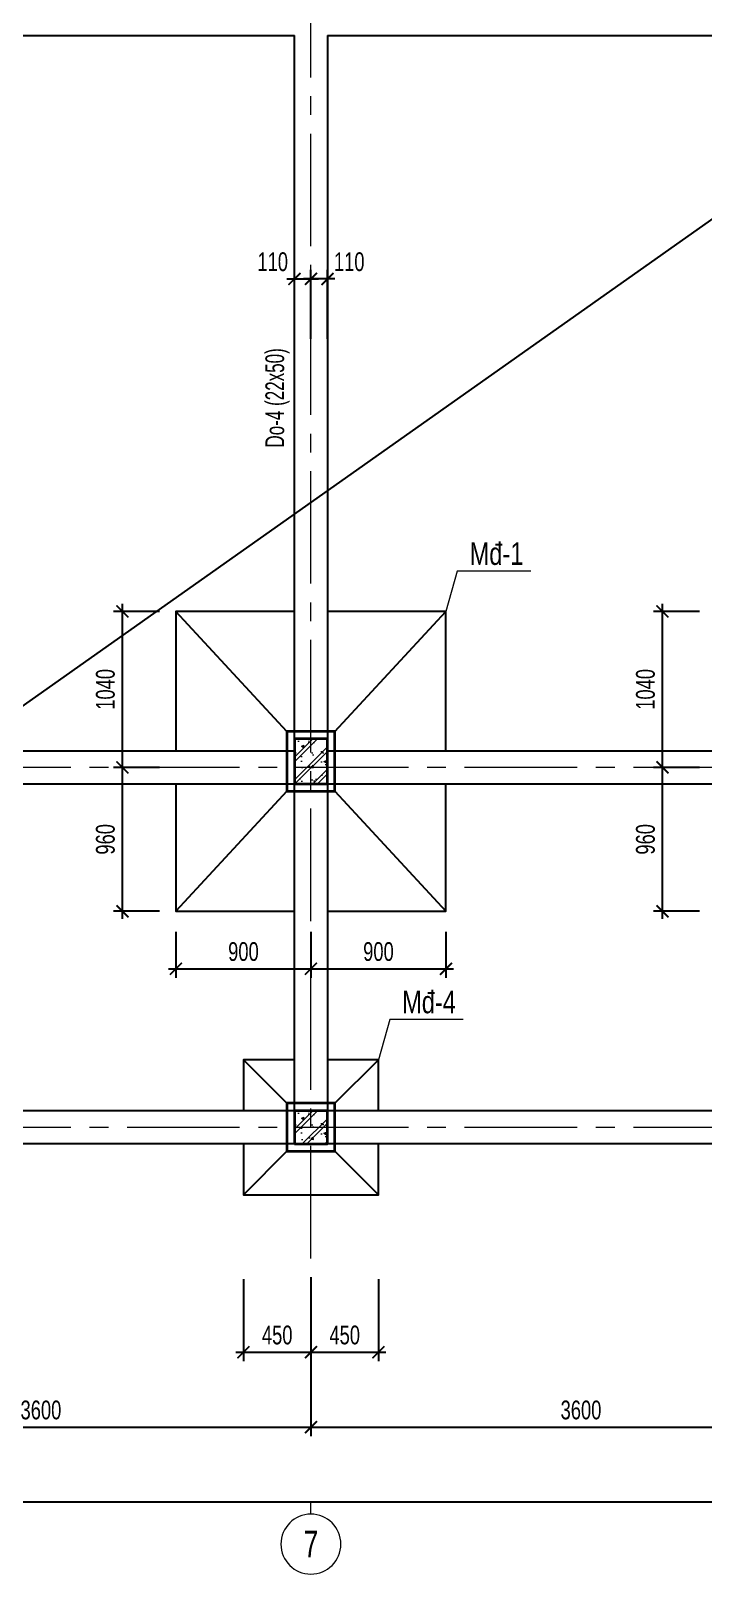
# Model space of a CAD drawing. Header units: millimetres. Extents: x 0 to 42050, y 0 to 29700.
# Drawn here: x 24722 to 29208, y 11580 to 21922 of the extents above; entities that cross this region are included whole.
import ezdxf
from ezdxf.enums import TextEntityAlignment as Align

# ---------------------------------------------------------------- set-up
doc = ezdxf.new("R2010")
doc.units = ezdxf.units.MM
doc.header["$LTSCALE"] = 1000
doc.header["$MEASUREMENT"] = 0
doc.linetypes.add('CENTER2', pattern=[1.125, 0.75, -0.125, 0.125, -0.125])
for name, color, linetype, lineweight in [('CDC_01.AXIS', 160, 'CENTER2', 13), ('CDC_02.DIM', 1, 'Continuous', 18), ('CDC_03.BORDER', 3, 'Continuous', 25), ('CDC_07.TEXTCOL', 3, 'Continuous', 18), ('CDC_08.TEXTBEAM', 2, 'Continuous', 18), ('CDC_09.COLUMN', 4, 'Continuous', 35), ('CDC_10.HATCH', 251, 'Continuous', 9)]:
    doc.layers.add(name, color=color, linetype=linetype, lineweight=lineweight)
doc.layers.add('KCS_Plotter', color=11, linetype='Continuous', plot=False)
doc.styles.add('KCS_BIGTEXT', font='arial.ttf', dxfattribs={"width": 0.7})
doc.styles.add('KCS_SMTEXT', font='arial.ttf', dxfattribs={"width": 0.7})
doc.dimstyles.new('KCS_DIM50', dxfattribs={"dimscale": 50, "dimtxt": 2.5, "dimasz": 1.6, "dimexe": 1.2, "dimexo": 0, "dimgap": 1, "dimtad": 1, "dimdec": 0, "dimzin": 0, "dimdsep": 46, "dimtxsty": 'KCS_SMTEXT', "dimblk": 'ARCHTICK', "dimcen": 0, "dimdle": 1, "dimclrd": 256, "dimclre": 256, "dimclrt": 2, "dimadec": 0, "dimazin": 0, "dimtfac": 1, "dimtdec": 0, "dimtix": 1, "dimtmove": 2, "dimatfit": 3, "dimfxl": 1, "dimtolj": 1, "dimtzin": 0, "dimarcsym": 0})

# ---------------------------------------------------------------- blocks, each defined once
blk = doc.blocks.new('_ArchTick')
at = {"color": 0, "linetype": 'ByBlock', "const_width": 0.15}
blk.add_lwpolyline([(-0.5, -0.5), (0.5, 0.5)], dxfattribs=at)
blk = doc.blocks.new('*D5')
at = {"layer": 'CDC_02.DIM', "lineweight": -2, "transparency": 16777216}
for p, q in [((4988, 13612), (4988, 12052)), ((33788, 13612), (33788, 12052)), ((33838, 12112), (4938, 12112))]:
    blk.add_line(p, q, dxfattribs=at)
at = {"layer": 'DEFPOINTS', "color": 0, "transparency": 16777216}
for p in [(4988, 13612), (33788, 13612), (4988, 12112)]:
    blk.add_point(p, dxfattribs=at)
at = {"layer": 'CDC_02.DIM', "lineweight": -2, "transparency": 16777216, "xscale": 80, "yscale": 80, "zscale": 80, "rotation": 180}
blk.add_blockref('_ArchTick', (4988, 12112), dxfattribs=at)
at = {"layer": 'CDC_02.DIM', "lineweight": -2, "transparency": 16777216, "xscale": 80, "yscale": 80, "zscale": 80}
blk.add_blockref('_ArchTick', (33788, 12112), dxfattribs=at)
at = {"layer": 'CDC_02.DIM', "color": 2, "transparency": 16777216, "insert": (19388, 12226), "char_height": 125, "attachment_point": 5, "style": 'KCS_SMTEXT'}
blk.add_mtext('\\A1;28800', dxfattribs=at)
blk = doc.blocks.new('*D17')
at = {"layer": 'CDC_02.DIM', "lineweight": -2, "transparency": 16777216}
for p, q in [((22988, 13612), (22988, 12552)), ((26588, 13612), (26588, 12552)), ((22938, 12612), (26638, 12612))]:
    blk.add_line(p, q, dxfattribs=at)
at = {"layer": 'DEFPOINTS', "color": 0, "transparency": 16777216}
for p in [(22988, 13612), (26588, 13612), (26588, 12612)]:
    blk.add_point(p, dxfattribs=at)
at = {"layer": 'CDC_02.DIM', "lineweight": -2, "transparency": 16777216, "xscale": 80, "yscale": 80, "zscale": 80, "rotation": 180}
blk.add_blockref('_ArchTick', (22988, 12612), dxfattribs=at)
at = {"layer": 'CDC_02.DIM', "lineweight": -2, "transparency": 16777216, "xscale": 80, "yscale": 80, "zscale": 80}
blk.add_blockref('_ArchTick', (26588, 12612), dxfattribs=at)
at = {"layer": 'CDC_02.DIM', "color": 2, "transparency": 16777216, "insert": (24788, 12726), "char_height": 125, "attachment_point": 5, "style": 'KCS_SMTEXT'}
blk.add_mtext('\\A1;3600', dxfattribs=at)
blk = doc.blocks.new('*D18')
at = {"layer": 'CDC_02.DIM', "lineweight": -2, "transparency": 16777216}
for p, q in [((26588, 13612), (26588, 12552)), ((30188, 13612), (30188, 12552)), ((26538, 12612), (30238, 12612))]:
    blk.add_line(p, q, dxfattribs=at)
at = {"layer": 'DEFPOINTS', "color": 0, "transparency": 16777216}
for p in [(26588, 13612), (30188, 13612), (30188, 12612)]:
    blk.add_point(p, dxfattribs=at)
at = {"layer": 'CDC_02.DIM', "lineweight": -2, "transparency": 16777216, "xscale": 80, "yscale": 80, "zscale": 80, "rotation": 180}
blk.add_blockref('_ArchTick', (26588, 12612), dxfattribs=at)
at = {"layer": 'CDC_02.DIM', "lineweight": -2, "transparency": 16777216, "xscale": 80, "yscale": 80, "zscale": 80}
blk.add_blockref('_ArchTick', (30188, 12612), dxfattribs=at)
at = {"layer": 'CDC_02.DIM', "color": 2, "transparency": 16777216, "insert": (28388, 12726), "char_height": 125, "attachment_point": 5, "style": 'KCS_SMTEXT'}
blk.add_mtext('\\A1;3600', dxfattribs=at)
blk = doc.blocks.new('vong')
at = {"layer": 'CDC_02.DIM', "color": 1}
blk.add_line((0, -160), (0, 0), dxfattribs=at)
blk.add_circle((0, -560), 400, dxfattribs=at)
blk = doc.blocks.new('*D65')
at = {"layer": 'CDC_02.DIM', "lineweight": -2, "transparency": 16777216}
for p, q in [((26138, 13598), (26138, 13052)), ((26588, 13598), (26588, 13052)), ((26088, 13112), (26638, 13112))]:
    blk.add_line(p, q, dxfattribs=at)
at = {"layer": 'DEFPOINTS', "color": 0, "transparency": 16777216}
for p in [(26138, 13598), (26588, 13598), (26588, 13112)]:
    blk.add_point(p, dxfattribs=at)
at = {"layer": 'CDC_02.DIM', "lineweight": -2, "transparency": 16777216, "xscale": 80, "yscale": 80, "zscale": 80, "rotation": 180}
blk.add_blockref('_ArchTick', (26138, 13112), dxfattribs=at)
at = {"layer": 'CDC_02.DIM', "lineweight": -2, "transparency": 16777216, "xscale": 80, "yscale": 80, "zscale": 80}
blk.add_blockref('_ArchTick', (26588, 13112), dxfattribs=at)
at = {"layer": 'CDC_02.DIM', "color": 2, "transparency": 16777216, "insert": (26363, 13226), "char_height": 125, "attachment_point": 5, "style": 'KCS_SMTEXT'}
blk.add_mtext('\\A1;450', dxfattribs=at)
blk = doc.blocks.new('*D66')
at = {"layer": 'CDC_02.DIM', "lineweight": -2, "transparency": 16777216}
for p, q in [((26588, 13598), (26588, 13052)), ((27038, 13598), (27038, 13052)), ((26538, 13112), (27088, 13112))]:
    blk.add_line(p, q, dxfattribs=at)
at = {"layer": 'DEFPOINTS', "color": 0, "transparency": 16777216}
for p in [(26588, 13598), (27038, 13598), (27038, 13112)]:
    blk.add_point(p, dxfattribs=at)
at = {"layer": 'CDC_02.DIM', "lineweight": -2, "transparency": 16777216, "xscale": 80, "yscale": 80, "zscale": 80, "rotation": 180}
blk.add_blockref('_ArchTick', (26588, 13112), dxfattribs=at)
at = {"layer": 'CDC_02.DIM', "lineweight": -2, "transparency": 16777216, "xscale": 80, "yscale": 80, "zscale": 80}
blk.add_blockref('_ArchTick', (27038, 13112), dxfattribs=at)
at = {"layer": 'CDC_02.DIM', "color": 2, "transparency": 16777216, "insert": (26813, 13226), "char_height": 125, "attachment_point": 5, "style": 'KCS_SMTEXT'}
blk.add_mtext('\\A1;450', dxfattribs=at)
blk = doc.blocks.new('*D107')
at = {"layer": 'CDC_02.DIM', "lineweight": -2, "transparency": 16777216}
for p, q in [((25578, 17012), (25271, 17012)), ((25331, 16002), (25331, 17062)), ((25578, 16052), (25271, 16052))]:
    blk.add_line(p, q, dxfattribs=at)
at = {"layer": 'DEFPOINTS', "color": 0, "transparency": 16777216}
for p in [(25331, 17012), (25578, 17012), (25578, 16052)]:
    blk.add_point(p, dxfattribs=at)
at = {"layer": 'CDC_02.DIM', "lineweight": -2, "transparency": 16777216, "xscale": 80, "yscale": 80, "zscale": 80}
for p, rotation in [((25331, 17012), 90), ((25331, 16052), 270)]:
    blk.add_blockref('_ArchTick', p, dxfattribs=dict(at, rotation=rotation))
at = {"layer": 'CDC_02.DIM', "color": 2, "transparency": 16777216, "insert": (25218, 16532), "char_height": 125, "attachment_point": 5, "rotation": 90, "style": 'KCS_SMTEXT'}
blk.add_mtext('\\A1;960', dxfattribs=at)
blk = doc.blocks.new('*D108')
at = {"layer": 'CDC_02.DIM', "lineweight": -2, "transparency": 16777216}
for p, q in [((25331, 16962), (25331, 18102)), ((25578, 18052), (25271, 18052)), ((25578, 17012), (25271, 17012))]:
    blk.add_line(p, q, dxfattribs=at)
at = {"layer": 'DEFPOINTS', "color": 0, "transparency": 16777216}
for p in [(25331, 18052), (25578, 18052), (25578, 17012)]:
    blk.add_point(p, dxfattribs=at)
at = {"layer": 'CDC_02.DIM', "lineweight": -2, "transparency": 16777216, "xscale": 80, "yscale": 80, "zscale": 80}
for p, rotation in [((25331, 18052), 90), ((25331, 17012), 270)]:
    blk.add_blockref('_ArchTick', p, dxfattribs=dict(at, rotation=rotation))
at = {"layer": 'CDC_02.DIM', "color": 2, "transparency": 16777216, "insert": (25218, 17532), "char_height": 125, "attachment_point": 5, "rotation": 90, "style": 'KCS_SMTEXT'}
blk.add_mtext('\\A1;1040', dxfattribs=at)
blk = doc.blocks.new('*D109')
at = {"layer": 'CDC_02.DIM', "lineweight": -2, "transparency": 16777216}
for p, q in [((29178, 17012), (28871, 17012)), ((28931, 16002), (28931, 17062)), ((29178, 16052), (28871, 16052))]:
    blk.add_line(p, q, dxfattribs=at)
at = {"layer": 'DEFPOINTS', "color": 0, "transparency": 16777216}
for p in [(28931, 17012), (29178, 17012), (29178, 16052)]:
    blk.add_point(p, dxfattribs=at)
at = {"layer": 'CDC_02.DIM', "lineweight": -2, "transparency": 16777216, "xscale": 80, "yscale": 80, "zscale": 80}
for p, rotation in [((28931, 17012), 90), ((28931, 16052), 270)]:
    blk.add_blockref('_ArchTick', p, dxfattribs=dict(at, rotation=rotation))
at = {"layer": 'CDC_02.DIM', "color": 2, "transparency": 16777216, "insert": (28818, 16532), "char_height": 125, "attachment_point": 5, "rotation": 90, "style": 'KCS_SMTEXT'}
blk.add_mtext('\\A1;960', dxfattribs=at)
blk = doc.blocks.new('*D110')
at = {"layer": 'CDC_02.DIM', "lineweight": -2, "transparency": 16777216}
for p, q in [((28931, 16962), (28931, 18102)), ((29178, 18052), (28871, 18052)), ((29178, 17012), (28871, 17012))]:
    blk.add_line(p, q, dxfattribs=at)
at = {"layer": 'DEFPOINTS', "color": 0, "transparency": 16777216}
for p in [(28931, 18052), (29178, 18052), (29178, 17012)]:
    blk.add_point(p, dxfattribs=at)
at = {"layer": 'CDC_02.DIM', "lineweight": -2, "transparency": 16777216, "xscale": 80, "yscale": 80, "zscale": 80}
for p, rotation in [((28931, 18052), 90), ((28931, 17012), 270)]:
    blk.add_blockref('_ArchTick', p, dxfattribs=dict(at, rotation=rotation))
at = {"layer": 'CDC_02.DIM', "color": 2, "transparency": 16777216, "insert": (28818, 17532), "char_height": 125, "attachment_point": 5, "rotation": 90, "style": 'KCS_SMTEXT'}
blk.add_mtext('\\A1;1040', dxfattribs=at)
blk = doc.blocks.new('*D121')
at = {"layer": 'CDC_02.DIM', "lineweight": -2, "transparency": 16777216}
for p, q in [((25688, 15916), (25688, 15609)), ((26588, 15916), (26588, 15609)), ((25638, 15669), (26638, 15669))]:
    blk.add_line(p, q, dxfattribs=at)
at = {"layer": 'DEFPOINTS', "color": 0, "transparency": 16777216}
for p in [(25688, 15916), (26588, 15916), (26588, 15669)]:
    blk.add_point(p, dxfattribs=at)
at = {"layer": 'CDC_02.DIM', "lineweight": -2, "transparency": 16777216, "xscale": 80, "yscale": 80, "zscale": 80, "rotation": 180}
blk.add_blockref('_ArchTick', (25688, 15669), dxfattribs=at)
at = {"layer": 'CDC_02.DIM', "lineweight": -2, "transparency": 16777216, "xscale": 80, "yscale": 80, "zscale": 80}
blk.add_blockref('_ArchTick', (26588, 15669), dxfattribs=at)
at = {"layer": 'CDC_02.DIM', "color": 2, "transparency": 16777216, "insert": (26138, 15783), "char_height": 125, "attachment_point": 5, "style": 'KCS_SMTEXT'}
blk.add_mtext('\\A1;900', dxfattribs=at)
blk = doc.blocks.new('*D122')
at = {"layer": 'CDC_02.DIM', "lineweight": -2, "transparency": 16777216}
for p, q in [((26588, 15916), (26588, 15609)), ((27488, 15916), (27488, 15609)), ((26538, 15669), (27538, 15669))]:
    blk.add_line(p, q, dxfattribs=at)
at = {"layer": 'DEFPOINTS', "color": 0, "transparency": 16777216}
for p in [(26588, 15916), (27488, 15916), (27488, 15669)]:
    blk.add_point(p, dxfattribs=at)
at = {"layer": 'CDC_02.DIM', "lineweight": -2, "transparency": 16777216, "xscale": 80, "yscale": 80, "zscale": 80, "rotation": 180}
blk.add_blockref('_ArchTick', (26588, 15669), dxfattribs=at)
at = {"layer": 'CDC_02.DIM', "lineweight": -2, "transparency": 16777216, "xscale": 80, "yscale": 80, "zscale": 80}
blk.add_blockref('_ArchTick', (27488, 15669), dxfattribs=at)
at = {"layer": 'CDC_02.DIM', "color": 2, "transparency": 16777216, "insert": (27038, 15783), "char_height": 125, "attachment_point": 5, "style": 'KCS_SMTEXT'}
blk.add_mtext('\\A1;900', dxfattribs=at)
blk = doc.blocks.new('*D158')
at = {"layer": 'CDC_02.DIM', "lineweight": -2, "transparency": 16777216}
for p, q in [((26478, 19869), (26478, 20329)), ((26588, 19869), (26588, 20329)), ((26428, 20269), (26638, 20269))]:
    blk.add_line(p, q, dxfattribs=at)
at = {"layer": 'DEFPOINTS', "color": 0, "transparency": 16777216}
for p in [(26588, 20269), (26478, 19869), (26588, 19869)]:
    blk.add_point(p, dxfattribs=at)
at = {"layer": 'CDC_02.DIM', "lineweight": -2, "transparency": 16777216, "xscale": 80, "yscale": 80, "zscale": 80, "rotation": 180}
blk.add_blockref('_ArchTick', (26478, 20269), dxfattribs=at)
at = {"layer": 'CDC_02.DIM', "lineweight": -2, "transparency": 16777216, "xscale": 80, "yscale": 80, "zscale": 80}
blk.add_blockref('_ArchTick', (26588, 20269), dxfattribs=at)
at = {"layer": 'CDC_02.DIM', "color": 2, "transparency": 16777216, "insert": (26333, 20383), "char_height": 125, "attachment_point": 5, "style": 'KCS_SMTEXT'}
blk.add_mtext('\\A1;110', dxfattribs=at)
blk = doc.blocks.new('*D159')
at = {"layer": 'CDC_02.DIM', "lineweight": -2, "transparency": 16777216}
for p, q in [((26588, 19869), (26588, 20329)), ((26698, 19869), (26698, 20329)), ((26748, 20269), (26538, 20269))]:
    blk.add_line(p, q, dxfattribs=at)
at = {"layer": 'DEFPOINTS', "color": 0, "transparency": 16777216}
for p in [(26588, 20269), (26588, 19869), (26698, 19869)]:
    blk.add_point(p, dxfattribs=at)
at = {"layer": 'CDC_02.DIM', "lineweight": -2, "transparency": 16777216, "xscale": 80, "yscale": 80, "zscale": 80, "rotation": 180}
blk.add_blockref('_ArchTick', (26588, 20269), dxfattribs=at)
at = {"layer": 'CDC_02.DIM', "lineweight": -2, "transparency": 16777216, "xscale": 80, "yscale": 80, "zscale": 80}
blk.add_blockref('_ArchTick', (26698, 20269), dxfattribs=at)
at = {"layer": 'CDC_02.DIM', "color": 2, "transparency": 16777216, "insert": (26843, 20383), "char_height": 125, "attachment_point": 5, "style": 'KCS_SMTEXT'}
blk.add_mtext('\\A1;110', dxfattribs=at)

msp = doc.modelspace()

# ---------------------------------------------------------------- hatches: boundary and pattern name
at = {"layer": 'CDC_10.HATCH'}
h = msp.add_hatch(dxfattribs=at)
h.set_pattern_fill('BT-01', color=256, scale=25, pattern_type=2)
h.set_pattern_definition([(50, (-32445.48, 9965.73), (179.31505, -15.68803), [18.75, -206.25]), (355, (-32445.48, 9965.73), (-34.68783, 188.04803), [15, -165]), (100.4514, (-32430.54, 9964.43), (144.62735, 172.3599), [15.93505, -175.28553]), (46.1842, (-32445.48, 10015.73), (266.8103, -41.37975), [28.125, -309.375]), (96.6356, (-32423.25, 10012.29), (233.6657, 243.5295), [23.9026, -262.9282]), (351.1842, (-32445.48, 10015.73), (233.6655, 243.5297), [22.5, -247.5]), (21, (-32420.48, 10003.23), (149.22676, -100.65472), [18.75, -206.25]), (326, (-32420.48, 10003.23), (60.82883, 181.2875), [15, -165]), (71.4514, (-32408.04, 9994.85), (210.05566, 80.6326), [15.93505, -175.28553]), (37.5, (-32445.48, 9965.734), (3.039964, 83.223463), [0, -163, 0, -167.5, 0, -165.625]), (7.5, (-32445.48, 9965.73), (65.76738, 98.60293), [0, -95.5, 0, -159.25, 0, -63.125]), (327.5, (-32501.23, 9965.734), (133.45561, -5.63872), [0, -62.5, 0, -195, 0, -258.75]), (317.5, (-32526.23, 9965.73), (145.79654, 25.02625), [0, -81.25, 0, -129.5, 0, -183.75]), (45, (-32445.48, 9965.73), (-75.1301, 75.1301), []), (45, (-32445.48, 9996.36), (-75.1301, 75.1301), [])])
h.paths.add_polyline_path([(26477.5, 16902.2), (26697.5, 16902.2), (26697.5, 17202.2), (26477.5, 17202.2)])
h = msp.add_hatch(dxfattribs=at)
h.set_pattern_fill('BT-01', color=256, scale=25, pattern_type=2)
h.set_pattern_definition([(50, (-32445.48, 7485.73), (179.31505, -15.68803), [18.75, -206.25]), (355, (-32445.48, 7485.73), (-34.68783, 188.04803), [15, -165]), (100.4514, (-32430.54, 7484.43), (144.62735, 172.3599), [15.93505, -175.28553]), (46.1842, (-32445.48, 7535.73), (266.8103, -41.37975), [28.125, -309.375]), (96.6356, (-32423.25, 7532.29), (233.6657, 243.5295), [23.9026, -262.9282]), (351.1842, (-32445.48, 7535.73), (233.6655, 243.5297), [22.5, -247.5]), (21, (-32420.48, 7523.23), (149.22676, -100.65472), [18.75, -206.25]), (326, (-32420.48, 7523.23), (60.82883, 181.2875), [15, -165]), (71.4514, (-32408.04, 7514.85), (210.05566, 80.6326), [15.93505, -175.28553]), (37.5, (-32445.48, 7485.734), (3.039964, 83.223463), [0, -163, 0, -167.5, 0, -165.625]), (7.5, (-32445.48, 7485.73), (65.76738, 98.60293), [0, -95.5, 0, -159.25, 0, -63.125]), (327.5, (-32501.23, 7485.734), (133.45561, -5.63872), [0, -62.5, 0, -195, 0, -258.75]), (317.5, (-32526.23, 7485.73), (145.79654, 25.02625), [0, -81.25, 0, -129.5, 0, -183.75]), (45, (-32445.48, 7485.73), (-75.1301, 75.1301), []), (45, (-32445.48, 7516.36), (-75.1301, 75.1301), [])])
h.paths.add_polyline_path([(26477.5, 14502.2), (26697.5, 14502.2), (26697.5, 14722.2), (26477.5, 14722.2)])

# ---------------------------------------------------------------- linework, layer by layer
at = {"layer": 'CDC_01.AXIS'}
for p, q in [((26587.5, 12612.2), (26587.5, 25612.2)), ((3987.5, 17012.2), (34787.5, 17012.2)), ((3987.5, 14612.2), (34787.5, 14612.2))]:
    msp.add_line(p, q, dxfattribs=at)
at = {"layer": 'CDC_03.BORDER'}
for p, q in [((23097.5, 21892.2), (26477.5, 21892.2)), ((26477.5, 17122.2), (26477.5, 21892.2)), ((26697.5, 21892.2), (26697.5, 17122.2)), ((26697.5, 21892.2), (30077.5, 21892.2)), ((26427.5, 17252.2), (25687.5, 18052.2)), ((26747.5, 17252.2), (27487.5, 18052.2)), ((23097.5, 17122.2), (26477.5, 17122.2)), ((26697.5, 17122.2), (30077.5, 17122.2)), ((23097.5, 16902.2), (26477.5, 16902.2)), ((26477.5, 14722.2), (26477.5, 16902.2)), ((26697.5, 16902.2), (30077.5, 16902.2)), ((26697.5, 16902.2), (26697.5, 14722.2)), ((26427.5, 16852.2), (25687.5, 16052.2)), ((26747.5, 16852.2), (27487.5, 16052.2)), ((26427.5, 14772.2), (26137.5, 15062.2)), ((26747.5, 14772.2), (27037.5, 15062.2)), ((26427.5, 14452.2), (26137.5, 14162.2)), ((26747.5, 14452.2), (27037.5, 14162.2))]:
    msp.add_line(p, q, dxfattribs=at)
msp.add_lwpolyline([(4877.5, 23722.2), (33897.5, 23722.2), (33897.5, 14502.2), (4877.5, 14502.2)], close=True, dxfattribs=at)
for points in [[(26477.5, 18052.2), (25687.5, 18052.2), (25687.5, 17122.8)], [(27487.5, 17122.8), (27487.5, 18052.2), (26697.5, 18052.2)], [(25687.5, 16902.8), (25687.5, 16052.2), (26477.5, 16052.2)], [(26697.5, 16052.2), (27487.5, 16052.2), (27487.5, 16902.2)], [(26477.5, 15062.2), (26137.5, 15062.2), (26137.5, 14722.2)], [(27037.5, 14722.2), (27037.5, 15062.2), (26697.5, 15062.2)], [(26477.5, 14722.2), (23097.5, 14722.2)], [(30077.5, 14722.2), (26697.5, 14722.2)], [(26137.5, 14502.2), (26137.5, 14162.2), (27037.5, 14162.2), (27037.5, 14502.2)]]:
    msp.add_lwpolyline(points, dxfattribs=at)
at = {"layer": 'CDC_07.TEXTCOL', "color": 1}
for points in [[(28053.5, 18320.4), (27563.3, 18320.4), (27487.5, 18052.2)], [(27603.5, 15330.4), (27113.3, 15330.4), (27037.5, 15062.2)]]:
    msp.add_lwpolyline(points, dxfattribs=at)
at = {"layer": 'CDC_09.COLUMN'}
for points in [[(26427.5, 16852.2), (26747.5, 16852.2), (26747.5, 17252.2), (26427.5, 17252.2)], [(26477.5, 16902.2), (26697.5, 16902.2), (26697.5, 17202.2), (26477.5, 17202.2)], [(26427.5, 14452.2), (26747.5, 14452.2), (26747.5, 14772.2), (26427.5, 14772.2)], [(26477.5, 14502.2), (26697.5, 14502.2), (26697.5, 14722.2), (26477.5, 14722.2)]]:
    msp.add_lwpolyline(points, close=True, dxfattribs=at)
at = {"layer": 'KCS_Plotter'}
msp.add_line((0, 0), (42050, 29700), dxfattribs=at)

# ---------------------------------------------------------------- block references
at = {"layer": 'CDC_02.DIM', "xscale": -0.5, "yscale": 0.5, "zscale": 0.5}
msp.add_blockref('vong', (26587.5, 12112.2), dxfattribs=at)

# ---------------------------------------------------------------- texts
at = {"layer": 'CDC_02.DIM', "color": 4, "style": 'KCS_BIGTEXT', "width": 0.7}
msp.add_text('7', height=177.8, dxfattribs=at).set_placement((26588.3, 11832.9), align=Align.MIDDLE_CENTER)
at = {"layer": 'CDC_07.TEXTCOL', "style": 'KCS_SMTEXT', "width": 0.75}
for s, p in [('Mđ-1', (27824.8, 18437.1)), ('Mđ-4', (27374.8, 15447.1))]:
    msp.add_text(s, height=150, dxfattribs=at).set_placement(p, align=Align.MIDDLE_CENTER)
at = {"layer": 'CDC_08.TEXTBEAM', "style": 'KCS_SMTEXT', "width": 0.65}
msp.add_text('Do-4 (22x50)', height=125, rotation=90, dxfattribs=at).set_placement((26346.8, 19475.7), align=Align.MIDDLE_CENTER)

# ---------------------------------------------------------------- dimensions: what is measured, and where the dimension line sits
at = {"layer": 'CDC_02.DIM'}
dim = msp.add_linear_dim(base=(26587.5, 20269.2), p1=(26477.5, 19869.2), p2=(26587.5, 19869.2), dimstyle='KCS_DIM50', dxfattribs=at)
dim.commit()
dim.dimension.update_dxf_attribs({"geometry": '*D158', "text_midpoint": (26332.5, 20383), "dimtype": 160})
dim = msp.add_linear_dim(base=(26587.5, 20269.2), p1=(26697.5, 19869.2), p2=(26587.5, 19869.2), angle=180, dimstyle='KCS_DIM50', dxfattribs=at)
dim.commit()
dim.dimension.update_dxf_attribs({"geometry": '*D159', "text_midpoint": (26842.5, 20383), "dimtype": 160})
for base, p1, p2, picture, middle in [((25331.5, 18052.2), (25578, 17012.2), (25578, 18052.2), '*D108', (25217.7, 17532.2)), ((28931.5, 18052.2), (29178, 17012.2), (29178, 18052.2), '*D110', (28817.7, 17532.2)), ((25331.5, 17012.2), (25578, 16052.2), (25578, 17012.2), '*D107', (25217.7, 16532.2)), ((28931.5, 17012.2), (29178, 16052.2), (29178, 17012.2), '*D109', (28817.7, 16532.2))]:
    dim = msp.add_linear_dim(base=base, p1=p1, p2=p2, angle=90, dimstyle='KCS_DIM50', dxfattribs=at)
    dim.commit()
    dim.dimension.update_dxf_attribs({"geometry": picture, "text_midpoint": middle})
for base, p1, p2, picture, middle in [((26587.5, 15669), (25687.5, 15916.2), (26587.5, 15916.2), '*D121', (26137.5, 15782.8)), ((27487.5, 15669), (26587.5, 15916.2), (27487.5, 15916.2), '*D122', (27037.5, 15782.8)), ((4987.5, 12112.2), (33787.5, 13612.2), (4987.5, 13612.2), '*D5', (19387.5, 12226)), ((26587.5, 12612.2), (22987.5, 13612.2), (26587.5, 13612.2), '*D17', (24787.5, 12726.1)), ((26587.5, 13112.2), (26137.5, 13598), (26587.5, 13598), '*D65', (26362.5, 13226)), ((30187.5, 12612.2), (26587.5, 13612.2), (30187.5, 13612.2), '*D18', (28387.5, 12726.1)), ((27037.5, 13112.2), (26587.5, 13598), (27037.5, 13598), '*D66', (26812.5, 13226))]:
    dim = msp.add_linear_dim(base=base, p1=p1, p2=p2, dimstyle='KCS_DIM50', dxfattribs=at)
    dim.commit()
    dim.dimension.update_dxf_attribs({"geometry": picture, "text_midpoint": middle})

doc.saveas('drawing.dxf')
